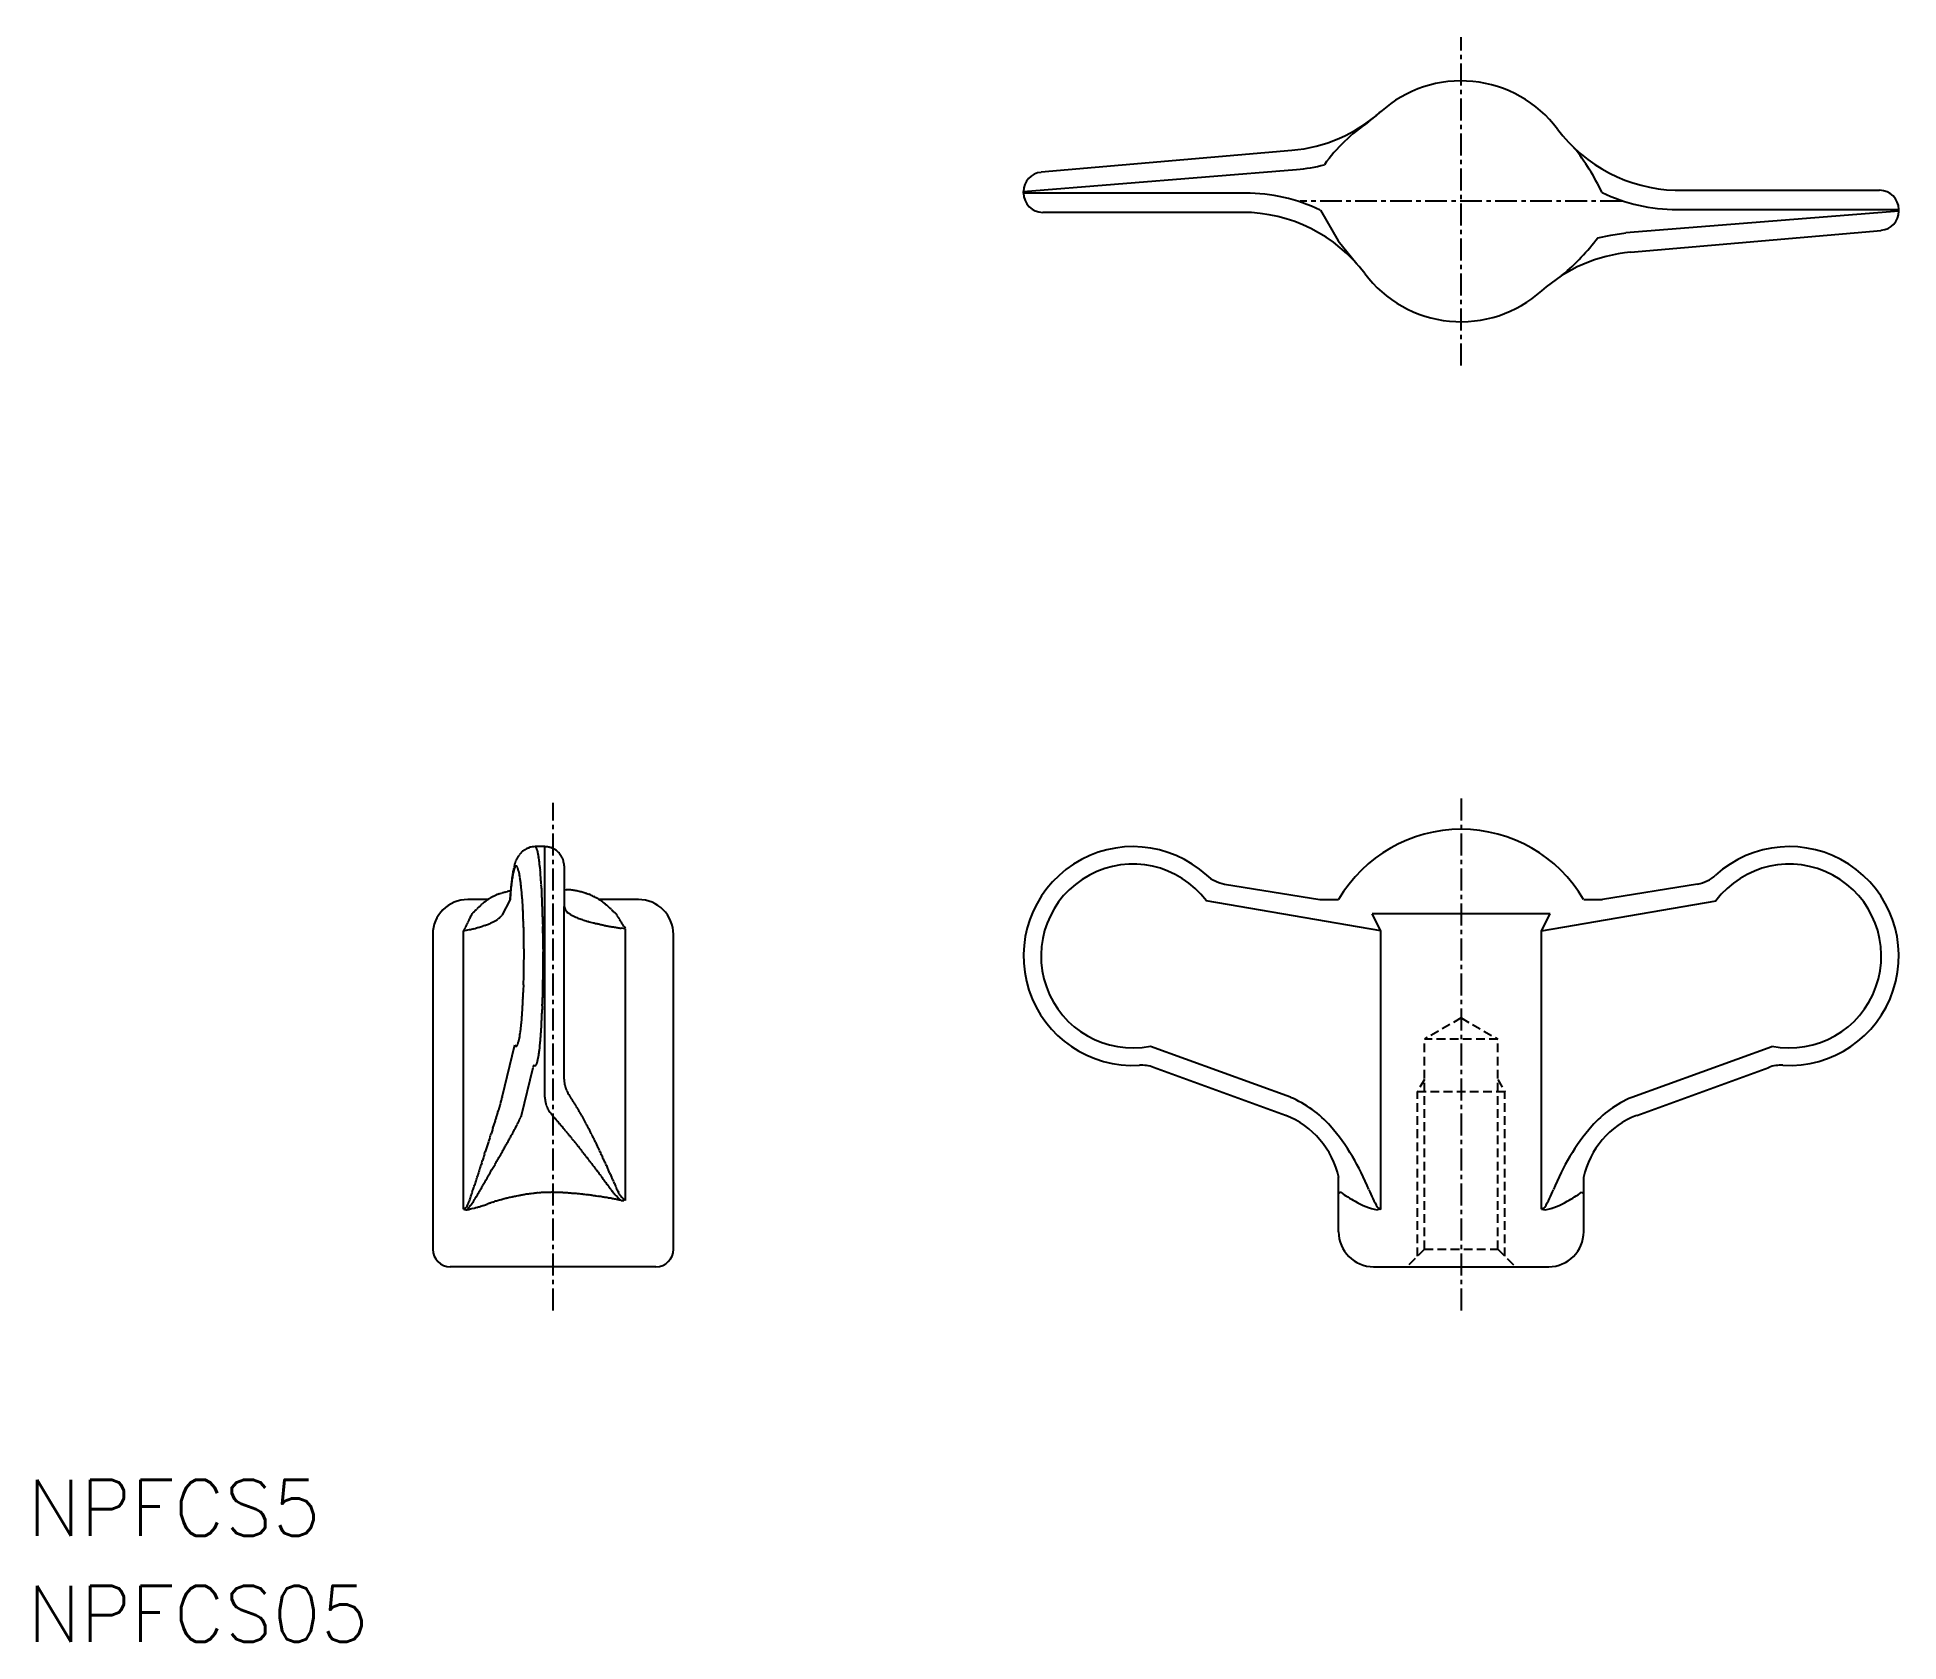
# Model space of a CAD drawing. Extents: x -81 to 25, y -82 to 9.
import ezdxf

# ---------------------------------------------------------------- set-up
doc = ezdxf.new("R2010")
doc.units = 0
doc.linetypes.add('CENTER', pattern=[2, 1.25, -0.25, 0.25, -0.25])
doc.linetypes.add('DASHED', pattern=[0.75, 0.5, -0.25])
doc.layers.get('0').update_dxf_attribs({"linetype": 'CONTINUOUS'})
doc.layers.add('CENTER', color=1, linetype='CENTER')
doc.styles.get("Standard").update_dxf_attribs({"font": 'txt.shx', "bigfont": 'bigfont.shx'})

msp = doc.modelspace()

# ---------------------------------------------------------------- linework, layer by layer
at = {"color": 7, "linetype": 'CONTINUOUS'}
for p, q in [((-9.67, 2.91), (-24, 1.66)), ((-25, 0.56), (-9.4, 1.81)), ((-25, 0.47), (-25, 0.56)), ((-12.32, 0.47), (-25, 0.47)), ((12.23, 0.63), (23.9, 0.63)), ((-12.5, -0.63), (-23.9, -0.63)), ((25, -0.56), (9.4, -1.81)), ((12.32, -0.47), (25, -0.47)), ((25, -0.56), (25, -0.47)), ((9.67, -2.91), (24, -1.66)), ((-52.89, -36.87), (-53, -36.88)), ((-52.34, -36.87), (-52.89, -36.87)), ((-52.34, -51.19), (-52.34, -36.87)), ((-51.24, -37.97), (-51.25, -37.91)), ((-51.24, -37.97), (-51.24, -40.29)), ((-51.24, -39.32), (-51.12, -39.33)), ((-13.51, -39.01), (-8.07, -39.89)), ((13.51, -39.01), (8.07, -39.89)), ((-55.55, -39.89), (-56.75, -39.89)), ((-54.34, -39.93), (-54.79, -40.76)), ((-54.33, -39.75), (-54.33, -39.76)), ((-51.24, -50.16), (-51.24, -40.29)), ((-47, -39.89), (-49.26, -39.89)), ((-4.59, -41.68), (-14.56, -39.97)), ((-8.07, -39.89), (-7, -39.89)), ((4.59, -41.68), (14.56, -39.97)), ((7, -39.89), (8.07, -39.89)), ((-56.5, -40.71), (-56.45, -40.67)), ((-54.79, -40.76), (-54.81, -40.8)), ((-48.27, -40.71), (-48.23, -40.76)), ((5.09, -40.71), (-5.09, -40.71)), ((-4.59, -41.68), (-5.09, -40.71)), ((4.59, -41.68), (5.09, -40.71)), ((-58.75, -41.89), (-58.75, -59.87)), ((-56.99, -41.68), (-56.96, -41.62)), ((-56.99, -57.58), (-56.99, -41.68)), ((-47.75, -41.56), (-47.98, -41.53)), ((-47.75, -41.56), (-47.75, -57.08)), ((-45, -59.87), (-45, -41.89)), ((-4.59, -57.58), (-4.59, -41.68)), ((4.59, -57.58), (4.59, -41.68)), ((-54.78, -51.19), (-54.06, -48.2)), ((-54.06, -48.2), (-54.04, -48.23)), ((-9.75, -51.19), (-17.75, -48.28)), ((9.75, -51.19), (17.75, -48.28)), ((-53.68, -52.23), (-53.02, -49.48)), ((-52.98, -49.37), (-52.88, -49.37)), ((-52.98, -49.37), (-52.98, -49.38)), ((-52.89, -49.37), (-52.87, -49.37)), ((-10.03, -52.23), (-17.57, -49.48)), ((10.03, -52.23), (17.57, -49.48)), ((-51.24, -50.16), (-51.24, -50.22)), ((-54.79, -51.22), (-54.79, -51.22)), ((-52.34, -51.19), (-52.34, -51.25)), ((-50.91, -51.14), (-50.88, -51.19)), ((-53.69, -52.25), (-53.71, -52.3)), ((-53.68, -52.23), (-53.68, -52.23)), ((-7, -58.87), (-7, -55.76)), ((7, -58.87), (7, -55.76)), ((-47.99, -57.09), (-48.1, -57.06)), ((-47.99, -57.09), (-48.09, -57)), ((-47.75, -57.08), (-47.76, -57.08)), ((-6.88, -56.62), (-7, -56.68)), ((-7, -58.87), (-7, -56.63)), ((6.88, -56.62), (7, -56.68)), ((7, -58.87), (7, -56.63)), ((-56.99, -57.58), (-56.9, -57.53)), ((-56.8, -57.62), (-56.81, -57.61)), ((-4.59, -57.58), (-4.8, -57.62)), ((4.59, -57.58), (4.8, -57.62)), ((-46, -60.87), (-57.75, -60.87)), ((-5, -60.87), (5, -60.87))]:
    msp.add_line(p, q, dxfattribs=at)
at = {"color": 3, "linetype": 'DASHED'}
for p, q in [((0, -46.66), (-2.1, -47.87)), ((0, -46.66), (2.1, -47.87)), ((2.1, -47.87), (-2.1, -47.87)), ((-2.1, -59.87), (-2.1, -47.87)), ((2.1, -59.87), (2.1, -47.87)), ((-2.1, -50.18), (-2.5, -50.87)), ((2.5, -50.87), (-2.5, -50.87)), ((-2.5, -60.27), (-2.5, -50.87)), ((2.1, -50.18), (2.5, -50.87)), ((2.5, -60.27), (2.5, -50.87)), ((-2.1, -59.87), (-3.1, -60.87)), ((-2.1, -59.87), (2.1, -59.87)), ((2.1, -59.87), (3.1, -60.87)), ((0, -60.87), (0, -60.87)), ((0, -60.87), (0, -60.88))]:
    msp.add_line(p, q, dxfattribs=at)
at = {"color": 7, "linetype": 'CONTINUOUS'}
for points in [[(-8.04, -0.5), (-7.02, -2.26), (-5.95, -3.57)], [(7.81, -2.09), (8.55, -1.93), (9.4, -1.81)]]:
    msp.add_lwpolyline(points, dxfattribs=at)
for centre, radius, start, end in [((0, 0), 6.88, 36.8468, 131.9669), ((-10.44, 11.63), 8.75, 275, 311.9554), ((0.4, -3.87), 10.15, 124.0578, 144.0324), ((-14.26, 15.88), 14.46, 308.3664, 311.9701), ((12.5, 9.38), 8.75, 216.8567, 268.2696), ((-4.08, -5.31), 13.45, 25.6117, 38.4957), ((-23.9, 0.56), 1.1, 95, 180), ((-10.27, 11.66), 9.88, 275.0246, 284.3946), ((-23.9, 0.47), 1.1, 180, 270), ((-12.33, -9.43), 9.9, 64.373, 89.9654), ((12.33, 9.43), 9.9, 244.3673, 269.9712), ((23.9, -0.47), 1.1, 0, 90), ((-12.5, -9.38), 8.75, 36.8567, 90), ((23.9, -0.56), 1.1, 275, 0), ((-2.36, 5.56), 12.72, 309.8823, 323.0865), ((10.44, -11.63), 8.75, 95, 131.9554), ((0, 0), 6.88, 216.8468, 311.9669), ((0, -43.99), 8.11, 30.3471, 149.6529), ((-52.94, -37.95), 1.06, 134.9666, 140.2924), ((-53.01, -37.87), 0.949, 129.4671, 135.6696), ((-52.96, -37.92), 1.02, 123.9207, 129.8708), ((-52.84, -38.14), 1.27, 118.0169, 122.9759), ((-52.83, -38.16), 1.3, 112.6622, 117.6415), ((-52.9, -37.99), 1.11, 107.2675, 113.1069), ((-52.9, -37.95), 1.08, 101.8374, 107.8918), ((-52.88, -38.05), 1.18, 95.8816, 101.4386), ((-53.04, -37.08), 0.255, 41.3425, 53.5247), ((-53.04, -37.08), 0.255, 31.0106, 42.4356), ((-53.56, -37.31), 0.822, 22.0846, 25.4689), ((-56.87, -38.22), 4.25, 16.0445, 16.7637), ((-54.77, -37.62), 2.07, 14.1745, 15.9398), ((-55.05, -37.71), 2.37, 12.9122, 14.686), ((-56.58, -38.03), 3.92, 11.2589, 12.4557), ((-52.49, -39.04), 2.17, 82.1852, 86.221), ((-52.27, -37.75), 0.867, 77.3994, 85.197), ((-52.28, -37.86), 0.97, 72.9212, 77.6028), ((-52.8, -39.03), 2.25, 67.478, 69.1174), ((-52.37, -38), 1.13, 64.0728, 67.6907), ((-52.27, -37.85), 0.955, 61.0434, 65.604), ((-52.33, -37.96), 1.09, 56.9265, 60.9033), ((-52.38, -38.02), 1.16, 52.847, 56.5472), ((-52.35, -37.98), 1.11, 48.8676, 52.7807), ((-52.34, -37.97), 1.09, 45.0803, 49.079), ((-52.35, -37.98), 1.11, 41.0353, 44.9611), ((-18.75, -43.12), 6.25, 47.5888, 273.4201), ((18.75, -43.12), 6.25, 266.5799, 132.4112), ((-48.17, -39.41), 6.1, 169.0341, 169.6287), ((-48.49, -39.34), 5.77, 168.4562, 169.0724), ((-48.82, -39.28), 5.44, 167.8106, 168.4536), ((-52.04, -38.79), 2.15, 165.6585, 167.6282), ((-48.81, -39.28), 5.44, 167.2002, 167.8331), ((-52.66, -38.62), 1.51, 163.5754, 166.0842), ((-48.37, -39.38), 5.89, 166.5671, 167.1442), ((-49.87, -39.02), 4.35, 165.8683, 166.6415), ((-53.14, -38.47), 1.01, 160.9871, 164.3222), ((-53.48, -38.34), 0.644, 157.3966, 161.9454), ((-51.51, -38.59), 2.65, 164.9822, 166.2384), ((-52.21, -38.38), 1.93, 163.7508, 165.4763), ((-53.72, -38.23), 0.379, 152.5405, 159.1594), ((-52.63, -38.25), 1.49, 161.952, 164.2141), ((-53.87, -38.14), 0.208, 145.2141, 155.2413), ((-52.78, -38.19), 1.33, 159.8302, 162.4185), ((-53.95, -38.07), 0.106, 134.1756, 150.2071), ((-52.85, -38.16), 1.26, 157.1888, 160.029), ((-53.98, -38.03), 0.0571, 117.2693, 140.9445), ((-53.98, -38.02), 0.0426, 96.4492, 122.671), ((-52.8, -38.17), 1.3, 154.5088, 157.3716), ((-53.99, -38.03), 0.0531, 72.9794, 92.8713), ((-52.69, -38.23), 1.42, 151.5984, 154.3821), ((-54.01, -38.07), 0.096, 53.4996, 66.0855), ((-52.58, -38.29), 1.55, 148.8292, 151.5659), ((-54.08, -38.13), 0.187, 39.2903, 47.398), ((-54.21, -38.21), 0.348, 30.6889, 36.1007), ((-54.44, -38.32), 0.594, 24.6492, 28.5192), ((-52.55, -38.31), 1.59, 145.9574, 148.8426), ((-54.77, -38.45), 0.949, 20.6583, 23.5193), ((-55.22, -38.6), 1.42, 17.5705, 19.7926), ((-52.64, -38.24), 1.47, 142.944, 146.3133), ((-55.81, -38.76), 2.03, 15.3143, 17.0771), ((-56.53, -38.94), 2.78, 13.45, 14.8989), ((-52.86, -38.05), 1.19, 139.2506, 143.7468), ((-58.28, -38.33), 5.65, 9.9599, 10.8757), ((-59.37, -38.5), 6.76, 8.9389, 9.7809), ((-60.97, -38.74), 8.37, 8.1366, 8.875), ((-63.24, -39.04), 10.66, 7.3727, 7.9991), ((-65.71, -39.34), 13.15, 6.7444, 7.288), ((-68.23, -39.61), 15.68, 6.1759, 6.6623), ((-71.02, -39.9), 18.49, 5.6948, 6.1312), ((-74.06, -40.18), 21.55, 5.2433, 5.6388), ((-77.29, -40.47), 24.79, 4.8505, 5.2111), ((-52.36, -37.99), 1.12, 37.1579, 41.0459), ((-52.36, -37.98), 1.11, 33.1521, 37.025), ((-52.36, -37.98), 1.11, 29.3495, 33.2004), ((-52.37, -37.98), 1.12, 25.4131, 29.1967), ((-52.36, -37.98), 1.12, 21.6735, 25.4259), ((-52.36, -37.98), 1.12, 17.831, 21.5363), ((-52.37, -37.98), 1.13, 14.2064, 17.8303), ((-52.41, -37.99), 1.16, 10.5143, 13.9602), ((-52.36, -37.98), 1.12, 7.0061, 10.5193), ((-52.27, -37.97), 1.03, 3.3612, 7.0927), ((-18.75, -43.12), 5.25, 36.9725, 280.9356), ((18.75, -43.12), 5.25, 259.0644, 143.0275), ((-39.6, -40.69), 14.75, 174.6547, 175.6655), ((-35.21, -41), 19.16, 174.8227, 175.1241), ((-41.45, -40.48), 12.89, 174.1014, 174.8022), ((-13.9, -43.09), 40.57, 174.4988, 174.6054), ((-40.44, -40.47), 13.9, 174.0465, 174.4033), ((-35.9, -40.96), 18.47, 174.2749, 174.5307), ((-40.55, -40.46), 13.79, 173.7279, 174.0698), ((-19.31, -43.11), 35.18, 173.372, 173.5544), ((-41.25, -40.38), 13.08, 173.3813, 173.7264), ((-42.19, -40.44), 12.15, 172.8732, 173.4393), ((-43.2, -40.15), 11.12, 173.0063, 173.4042), ((-44.47, -39.98), 9.84, 172.6175, 173.0572), ((-46.06, -39.9), 8.24, 172.3663, 173.2235), ((-45.16, -39.89), 9.15, 172.1827, 172.6415), ((-46.62, -39.82), 7.68, 171.6143, 172.454), ((-45.83, -39.8), 8.47, 171.7235, 172.2052), ((-46.5, -39.7), 7.79, 171.2246, 171.7343), ((-47.61, -39.67), 6.67, 170.7445, 171.6286), ((-47.06, -39.6), 7.22, 170.7273, 171.2641), ((-49.24, -39.39), 5.02, 169.7745, 170.8746), ((-47.52, -39.53), 6.76, 170.1837, 170.7433), ((-47.89, -39.46), 6.38, 169.6265, 170.2064), ((-50.45, -39.16), 3.79, 168.6751, 170.0291), ((-51.29, -38.97), 2.92, 167.2971, 168.8966), ((-57.43, -39.14), 3.7, 11.994, 13.1994), ((-58.48, -39.34), 4.77, 10.7273, 11.756), ((-59.75, -39.57), 6.06, 9.7112, 10.5897), ((-61.25, -39.8), 7.58, 8.7939, 9.5537), ((-62.95, -40.05), 9.29, 8.0368, 8.7006), ((-64.79, -40.29), 11.15, 7.3427, 7.9329), ((-66.81, -40.54), 13.19, 6.7638, 7.2922), ((-68.95, -40.77), 15.34, 6.2116, 6.6914), ((-71.23, -41.01), 17.63, 5.7366, 6.1745), ((-73.58, -41.23), 19.99, 5.2837, 5.6882), ((-80.6, -40.73), 28.1, 4.4818, 4.8149), ((-84.06, -40.99), 31.57, 4.1482, 4.4571), ((-87.52, -41.22), 35.04, 3.8314, 4.1209), ((-91.14, -41.45), 38.67, 3.545, 3.8169), ((-94.72, -41.66), 42.25, 3.2648, 3.5223), ((-98.71, -41.87), 46.26, 3.0086, 3.2511), ((-51.49, -44.73), 5.41, 84.7831, 86.1141), ((-51.48, -44.64), 5.33, 83.3866, 84.7307), ((-13.19, -37.03), 2, 227.6179, 260.8), ((13.19, -37.03), 2, 279.2, 312.3821), ((-56.75, -41.89), 2, 90, 180), ((-44.45, -52.06), 16.54, 135.1772, 135.4006), ((-49.67, -46.91), 9.22, 134.6048, 135.0084), ((-51.46, -45.11), 6.68, 133.8956, 134.457), ((-52.27, -44.29), 5.52, 133.0904, 133.7741), ((-52.82, -43.72), 4.73, 132.1584, 132.9632), ((-53.13, -43.39), 4.28, 131.1804, 132.0781), ((-53.38, -43.11), 3.91, 130.0817, 131.073), ((-53.51, -42.97), 3.71, 128.9913, 130.0429), ((-53.6, -42.87), 3.58, 127.819, 128.9204), ((-53.66, -42.78), 3.47, 126.6428, 127.7875), ((-53.74, -42.69), 3.35, 125.3624, 126.5612), ((-53.79, -42.61), 3.26, 124.0891, 125.332), ((-53.85, -42.53), 3.16, 122.7153, 124.0109), ((-53.89, -42.48), 3.09, 121.3481, 122.6862), ((-53.93, -42.41), 3.01, 119.8748, 121.2646), ((-53.95, -42.39), 2.99, 118.4567, 119.8753), ((-53.96, -42.37), 2.97, 116.9553, 118.4006), ((-53.95, -42.4), 2.99, 115.5211, 116.9738), ((-53.93, -42.44), 3.04, 114.0608, 115.5114), ((-53.85, -42.6), 3.22, 112.7996, 114.1781), ((-53.73, -42.89), 3.54, 111.5371, 112.8001), ((-53.8, -42.72), 3.35, 110.0015, 111.3749), ((-53.94, -42.35), 2.95, 108.347, 109.9612), ((-53.64, -43.12), 3.77, 107.8009, 108.9953), ((-51.54, -49.6), 10.59, 107.4921, 107.8796), ((-53.84, -42.59), 3.21, 104.2901, 105.963), ((-53.89, -42.38), 2.99, 101.6368, 104.4505), ((-52.65, -47.59), 8.36, 101.4454, 102.7767), ((-7.61, -43.47), 46.86, 175.2382, 175.6676), ((-52.09, -39.91), 2.24, 177.8854, 178.1752), ((-52.39, -39.9), 1.94, 178.1567, 178.5), ((-51.91, -39.91), 2.42, 178.4057, 178.6648), ((-47.94, -40.02), 6.4, 178.5683, 178.6571), ((-52.32, -39.9), 2.02, 179.0575, 179.4207), ((-52.5, -39.9), 1.83, 179.3724, 179.991), ((-49.37, -39.92), 4.97, 179.7619, 180.0618), ((7.82, -44.62), 62.34, 175.3212, 175.5163), ((-52.16, -39.9), 2.17, 176.1325, 176.4249), ((-52.13, -39.91), 2.21, 176.3983, 176.687), ((-52.13, -39.91), 2.21, 176.7182, 177.0077), ((-52.15, -39.91), 2.18, 176.9855, 177.2794), ((-52.08, -39.91), 2.26, 177.295, 177.579), ((-51.92, -39.92), 2.42, 177.5528, 177.8167), ((-33.11, -41.2), 21.27, 175.0691, 175.5), ((-76.01, -41.45), 22.43, 4.8853, 5.2608), ((-78.41, -41.64), 24.84, 4.4964, 4.8492), ((-80.99, -41.83), 27.42, 4.1525, 4.4835), ((-83.62, -42.01), 30.07, 3.8064, 4.1188), ((-86.49, -42.19), 32.94, 3.4998, 3.7938), ((-89.54, -42.36), 36, 3.199, 3.4759), ((-92.48, -42.52), 38.94, 2.9262, 3.1888), ((-103.07, -42.09), 50.62, 2.7622, 2.9905), ((-107.33, -42.28), 54.88, 2.5365, 2.7526), ((-111.4, -42.45), 58.96, 2.3147, 2.5209), ((-115.32, -42.6), 62.87, 2.1114, 2.309), ((-118.97, -42.72), 66.53, 1.9071, 2.0976), ((-50.51, -40.13), 0.752, 192.084, 201.5816), ((-50.84, -40.3), 0.382, 196.4033, 211.3353), ((-51.47, -44.51), 5.2, 82.0082, 83.3751), ((-51.45, -44.29), 4.98, 80.5062, 81.9185), ((-51.41, -44.05), 4.74, 79.0066, 80.4733), ((-51.37, -43.79), 4.47, 77.3742, 78.9063), ((-51.32, -43.58), 4.25, 75.7597, 77.3472), ((-51.28, -43.41), 4.08, 74.046, 75.6743), ((-51.24, -43.27), 3.93, 72.383, 74.0474), ((-51.21, -43.16), 3.82, 70.6328, 72.3167), ((-51.17, -43.05), 3.7, 68.9151, 70.6285), ((-51.13, -42.93), 3.58, 67.0945, 68.8375), ((-51.08, -42.81), 3.45, 65.2974, 67.0795), ((-51.03, -42.69), 3.31, 63.3948, 65.2165), ((-50.98, -42.58), 3.2, 61.5302, 63.3876), ((-50.95, -42.51), 3.12, 59.609, 61.4834), ((-50.94, -42.51), 3.12, 57.8535, 59.7031), ((-51.01, -42.63), 3.25, 56.1414, 57.8912), ((-51.06, -42.72), 3.36, 54.5794, 56.2526), ((-51.16, -42.86), 3.53, 53.0551, 54.6344), ((-51.27, -43.03), 3.73, 51.7253, 53.198), ((-51.45, -43.27), 4.03, 50.4587, 51.8007), ((-51.63, -43.49), 4.31, 49.3224, 50.5846), ((-52.04, -43.99), 4.97, 48.3545, 49.4661), ((-52.4, -44.41), 5.52, 47.5348, 48.469), ((-51.9, -43.87), 4.78, 46.6436, 47.6141), ((-59.46, -52.35), 16.14, 47.4203, 47.7862), ((-47, -41.89), 2, 0, 90), ((-32.66, -53.23), 26.93, 154.0282, 154.1731), ((-34.59, -52.3), 24.78, 153.8548, 154.0127), ((-34.8, -52.19), 24.55, 153.7053, 153.8643), ((-33.87, -52.66), 25.6, 153.5405, 153.6923), ((-36.72, -51.26), 22.42, 153.3283, 153.5045), ((-40.57, -49.33), 18.12, 153.0911, 153.3144), ((-36.72, -51.24), 22.41, 153.0141, 153.1838), ((8.25, -74.14), 72.88, 152.9716, 153.0188), ((-41.54, -48.82), 17.02, 152.4549, 152.7148), ((-43.9, -47.59), 14.36, 151.9826, 152.4573), ((-22.74, -58.7), 38.25, 151.9371, 152.1705), ((-60.03, -36.95), 5.15, 313.925, 314.6176), ((-59.58, -37.42), 4.5, 314.6719, 315.4702), ((-60.17, -36.8), 5.36, 315.214, 315.8893), ((-64.9, -32.12), 12.01, 315.5551, 315.8586), ((-150.91, 52.19), 132.45, 315.5998, 315.6275), ((-58.32, -33.89), 7.9, 286.0535, 286.9575), ((-57.62, -36.02), 5.66, 286.4307, 287.7416), ((-57.62, -35.98), 5.69, 287.6655, 288.8801), ((-57.52, -36.3), 5.36, 288.9277, 290.1367), ((-57.17, -37.22), 4.38, 290.0371, 291.4599), ((-56.9, -37.87), 3.67, 291.2227, 292.8498), ((-56.71, -38.3), 3.2, 292.7244, 294.4904), ((-56.51, -38.72), 2.73, 294.2998, 296.2566), ((-56.31, -39.11), 2.29, 296.0814, 298.2861), ((-56.11, -39.45), 1.91, 297.9721, 300.4765), ((-55.94, -39.73), 1.58, 300.2231, 303.0572), ((-55.78, -39.96), 1.29, 302.6365, 305.8833), ((-55.63, -40.15), 1.05, 305.5094, 309.2309), ((-55.5, -40.3), 0.852, 308.6407, 312.9445), ((-55.38, -40.42), 0.689, 312.4261, 317.3834), ((-55.28, -40.5), 0.557, 316.5975, 322.3118), ((-55.2, -40.56), 0.459, 321.6905, 328.1531), ((-95.25, -42.64), 41.71, 2.652, 2.9032), ((-97.88, -42.76), 44.34, 2.406, 2.6472), ((-100.3, -42.85), 46.76, 2.1591, 2.3923), ((-102.53, -42.93), 48.99, 1.9258, 2.1523), ((-104.47, -42.99), 50.93, 1.6957, 1.917), ((-122.38, -42.83), 69.94, 1.7172, 1.9017), ((-125.4, -42.91), 72.96, 1.5298, 1.7095), ((-128.09, -42.97), 75.65, 1.351, 1.5269), ((-130.26, -43.02), 77.83, 1.1707, 1.3438), ((-132.17, -43.06), 79.73, 1.0016, 1.1724), ((-50.6, -40.12), 0.68, 213.8023, 219.9813), ((-49.24, -38.5), 2.79, 227.6007, 228.9994), ((-50.26, -39.66), 1.25, 229.064, 232.6892), ((-50.21, -39.64), 1.29, 231.4041, 235.3434), ((-49.86, -39.08), 1.95, 236.1215, 238.9157), ((-49.52, -38.46), 2.66, 239.7191, 241.9185), ((-49.35, -38.09), 3.06, 242.2793, 244.3394), ((-49.1, -37.56), 3.65, 244.4713, 246.3232), ((-48.79, -36.79), 4.48, 246.6118, 248.2234), ((-48.48, -35.96), 5.37, 248.4061, 249.8319), ((-48.19, -35.11), 6.26, 250.0198, 251.3149), ((-47.88, -34.16), 7.27, 251.4196, 252.5953), ((-47.57, -33.11), 8.36, 252.7352, 253.811), ((-47.24, -31.93), 9.58, 253.8902, 254.8732), ((-46.92, -30.65), 10.9, 254.9827, 255.8868), ((-46.58, -29.25), 12.34, 255.9465, 256.7792), ((-46.26, -27.78), 13.84, 256.8664, 257.6393), ((-45.93, -26.24), 15.42, 257.6832, 258.4029), ((-45.63, -24.67), 17.02, 258.4698, 259.1455), ((-45.33, -23.05), 18.67, 259.1746, 259.8106), ((-45.06, -21.45), 20.29, 259.8635, 260.4675), ((-42.81, -34.1), 8.57, 227.9986, 229.0549), ((-35.96, -26.43), 18.85, 228.6087, 229.2357), ((-44.78, -19.75), 22.01, 260.4903, 261.0629), ((-68.6, -53.61), 24.08, 32.1019, 32.2513), ((-68.35, -53.45), 23.78, 31.9453, 32.0965), ((-68.53, -53.57), 24, 31.8095, 31.9593), ((-69.35, -54.07), 24.96, 31.6519, 31.7961), ((-70.64, -54.88), 26.49, 31.5453, 31.6805), ((-72.66, -56.12), 28.85, 31.4195, 31.5428), ((-72.02, -55.72), 28.1, 31.2783, 31.4068), ((-70.27, -54.66), 26.05, 31.1353, 31.2771), ((-75.55, -57.89), 32.24, 31.0839, 31.1914), ((-105.87, -76.18), 67.65, 31.0431, 31.0894), ((-73.59, -56.69), 29.94, 30.8126, 30.9466), ((-73.43, -56.59), 29.75, 30.6145, 30.8218), ((-117.02, -82.53), 80.49, 30.6011, 30.7013), ((-62.46, -16.31), 25.95, 282.1643, 282.9299), ((-32.88, -53.13), 26.69, 154.3168, 154.4626), ((-32.04, -53.54), 27.62, 154.1712, 154.3122), ((-58.44, -33.35), 8.45, 282.1967, 283.9484), ((-58.26, -33.96), 7.82, 283.7361, 284.9), ((-62.36, -19.97), 22.39, 285.8485, 286.1434), ((-106.1, -43.03), 52.57, 1.4756, 1.6928), ((-107.3, -43.06), 53.77, 1.2532, 1.4682), ((-108.56, -43.08), 55.03, 1.0416, 1.2537), ((-109.81, -43.1), 56.27, 0.8239, 1.0332), ((-111.01, -43.12), 57.47, 0.6171, 0.8233), ((-112.2, -43.12), 58.66, 0.4055, 0.6085), ((-133.62, -43.07), 81.18, 0.8247, 0.9941), ((-135.38, -43.1), 82.94, 0.6578, 0.8249), ((-137.46, -43.11), 85.02, 0.4874, 0.6515), ((-138.93, -43.12), 86.5, 0.3241, 0.4862), ((-44.51, -17.88), 23.9, 261.108, 261.6501), ((-111.67, -43.13), 58.13, 359.3935, 359.5985), ((-112.9, -43.13), 59.37, 0.2069, 0.4082), ((-113.18, -43.12), 59.65, 359.9983, 0.1991), ((-113.05, -43.12), 59.52, 359.8007, 0.0019), ((-112.56, -43.12), 59.02, 359.594, 359.7966), ((-139.88, -43.12), 87.45, 0.16, 0.3208), ((-140.27, -43.12), 87.83, 359.999, 0.1594), ((-140.13, -43.12), 87.69, 359.8358, 359.9964), ((-139.43, -43.12), 86.99, 359.6764, 359.8381), ((-103.13, -43.3), 49.59, 358.3127, 358.543), ((-106.72, -43.21), 53.19, 358.7576, 358.9772), ((-104.83, -43.26), 51.29, 358.5417, 358.7672), ((-110.42, -43.14), 56.88, 359.1816, 359.3901), ((-108.77, -43.17), 55.24, 358.9767, 359.19), ((-134.1, -43.17), 81.66, 359.1766, 359.3464), ((-131.47, -43.22), 79.03, 359.0112, 359.1853), ((-128.53, -43.27), 76.09, 358.8311, 359.0102), ((-138.2, -43.13), 85.76, 359.5086, 359.6721), ((-136.42, -43.15), 83.99, 359.3501, 359.5163), ((-89.05, -43.91), 35.5, 356.8003, 357.0885), ((-94.46, -43.63), 40.91, 357.3399, 357.6013), ((-91.79, -43.77), 38.24, 357.086, 357.36), ((-96.92, -43.53), 43.38, 357.6016, 357.853), ((-99.23, -43.44), 45.69, 357.8424, 358.0852), ((-101.21, -43.37), 47.68, 358.0815, 358.3179), ((-117.46, -43.57), 65.02, 358.0853, 358.2836), ((-120.61, -43.48), 68.17, 358.2835, 358.4758), ((-125.84, -43.34), 73.4, 358.656, 358.8396), ((-123.49, -43.39), 71.05, 358.4672, 358.6543), ((-72.66, -45.1), 19.07, 354.7205, 355.1627), ((-74.97, -44.9), 21.38, 355.1428, 355.5535), ((-77.56, -44.68), 23.99, 355.5168, 355.8961), ((-80.38, -44.47), 26.81, 355.881, 356.232), ((-83.28, -44.27), 29.72, 356.2031, 356.5294), ((-86.18, -44.08), 32.62, 356.5163, 356.8222), ((-98.22, -44.41), 45.76, 356.9961, 357.2488), ((-102.38, -44.19), 49.92, 357.2342, 357.4717), ((-106.37, -44.01), 53.92, 357.4662, 357.6915), ((-113.95, -43.7), 61.5, 357.8884, 358.0944), ((-110.28, -43.84), 57.84, 357.6763, 357.8909), ((-57.14, -47.17), 3.41, 348.0991, 349.5451), ((-58.18, -46.96), 4.47, 349.2974, 350.4939), ((-59.42, -46.74), 5.72, 350.3515, 351.3611), ((-60.85, -46.51), 7.17, 351.2153, 352.0767), ((-62.44, -46.27), 8.78, 351.995, 352.7452), ((-64.22, -46.03), 10.58, 352.6471, 353.3061), ((-66.13, -45.79), 12.5, 353.2575, 353.8464), ((-68.21, -45.55), 14.59, 353.7875, 354.3169), ((-70.37, -45.33), 16.77, 354.2818, 354.7644), ((-76, -45.9), 23.49, 355.1535, 355.5518), ((-79.23, -45.63), 26.73, 355.5149, 355.8798), ((-82.47, -45.38), 29.98, 355.8607, 356.1994), ((-86.08, -45.13), 33.6, 356.1727, 356.4859), ((-89.94, -44.88), 37.47, 356.4717, 356.7625), ((-94.03, -44.63), 41.56, 356.7386, 357.0088), ((-53.84, -48.09), 0.247, 214.9346, 221.7041), ((-53.94, -48.16), 0.129, 226.571, 236.867), ((-53.98, -48.21), 0.0677, 243.2706, 259.5955), ((-53.98, -48.23), 0.045, 265.8717, 289.4453), ((-53.98, -48.23), 0.0474, 287.6142, 313.3637), ((-54, -48.2), 0.0775, 306.9354, 326.6138), ((-54.05, -48.15), 0.151, 320.4585, 332.9917), ((-54.16, -48.07), 0.285, 329.4742, 337.574), ((-54.36, -47.97), 0.504, 335.3103, 340.7156), ((-54.65, -47.85), 0.821, 339.4749, 343.3342), ((-55.07, -47.7), 1.26, 342.4499, 345.3011), ((-55.61, -47.54), 1.83, 344.7918, 347.0059), ((-56.31, -47.36), 2.55, 346.5877, 348.3452), ((-56.25, -48.29), 3.59, 348.8037, 350.2493), ((-57.43, -48.07), 4.79, 350.0477, 351.2378), ((-58.9, -47.82), 6.28, 351.0355, 352.0215), ((-60.62, -47.57), 8.02, 351.9076, 352.7408), ((-62.63, -47.29), 10.05, 352.6183, 353.3299), ((-64.86, -47.01), 12.3, 353.2624, 353.8821), ((-67.36, -46.73), 14.81, 353.8012, 354.3457), ((-70.03, -46.45), 17.49, 354.3067, 354.7933), ((-72.95, -46.16), 20.43, 354.7427, 355.1799), ((-52.59, -49.57), 0.44, 162.0246, 164.7697), ((-51.56, -49.88), 1.52, 163.5928, 164.6802), ((-52.22, -49.72), 0.836, 158.4053, 158.9806), ((-52.69, -49.53), 0.338, 160.5021, 162.5987), ((-52.85, -49.46), 0.155, 152.6956, 155.6499), ((-52.83, -49.47), 0.179, 155.2127, 158.0894), ((-52.74, -49.51), 0.283, 156.8918, 158.6915), ((-52.91, -49.42), 0.0851, 145.9116, 150.2835), ((-52.88, -49.44), 0.124, 149.6306, 152.9035), ((-52.89, -49.33), 0.0456, 294.7622, 323.514), ((-52.92, -49.29), 0.0913, 314.533, 333.319), ((-53, -49.22), 0.199, 326.9383, 337.8005), ((-53.17, -49.13), 0.392, 334.6379, 341.4435), ((-53.46, -49.01), 0.704, 339.5155, 344.0026), ((-53.89, -48.86), 1.16, 342.9605, 346.1375), ((-54.49, -48.69), 1.78, 345.4079, 347.7481), ((-55.27, -48.5), 2.58, 347.3304, 349.1495), ((-18.26, -51.36), 2, 70, 93.4157), ((18.26, -51.36), 2, 86.5843, 110), ((-49.77, -50.16), 1.48, 182.4097, 184.8323), ((-49.75, -50.16), 1.49, 184.876, 187.2744), ((-49.74, -50.16), 1.5, 187.2629, 189.6644), ((-49.75, -50.16), 1.5, 189.6978, 192.1245), ((-49.68, -50.15), 1.56, 191.952, 194.2803), ((-49.55, -50.11), 1.7, 194.2771, 196.4208), ((-49.64, -50.13), 1.61, 196.6957, 199.023), ((-49.81, -50.19), 1.43, 199.0551, 201.7724), ((-49.42, -50.07), 1.83, 200.7217, 202.732), ((-46.53, -48.87), 4.96, 202.579, 203.2547), ((-49.65, -50.14), 1.6, 205.6991, 208.4604), ((-49.69, -50.17), 1.55, 208.1356, 212.6559), ((-47.2, -48.74), 4.42, 210.8062, 212.9049), ((-94.33, -39.63), 41.23, 342.2862, 342.4157), ((-85.26, -42.52), 31.7, 342.4502, 342.6141), ((-80.97, -43.87), 27.21, 342.6332, 342.8182), ((-78.62, -44.61), 24.75, 342.8453, 343.0416), ((-72.31, -46.57), 18.14, 343.1373, 343.3994), ((-66.48, -48.32), 12.06, 343.4667, 343.8535), ((-67.71, -47.93), 13.34, 343.692, 344.0132), ((-105.93, -36.98), 53.1, 344.0141, 344.0856), ((-62.29, -49.52), 7.69, 344.8207, 345.3992), ((-59.44, -50.28), 4.74, 345.5475, 346.8736), ((-64.66, -48.97), 10.12, 346.3902, 347.1711), ((-51.57, -51.96), 3.3, 167.0915, 167.121), ((-48.31, -52.75), 6.65, 166.4998, 166.5323), ((-51.48, -51.98), 3.39, 166.8064, 166.8339), ((-46.3, -53.22), 8.72, 166.6207, 166.6304), ((-52.06, -51.86), 2.8, 166.4614, 166.4998), ((-52.35, -51.78), 2.5, 166.5561, 166.6222), ((-51.61, -51.95), 3.26, 167.0159, 167.0456), ((-51.66, -51.95), 3.21, 166.6863, 166.7166), ((-51.57, -51.97), 3.3, 166.6867, 166.7162), ((-51.39, -52), 3.49, 166.8633, 166.8908), ((-51.66, -51.95), 3.21, 166.6863, 166.7166), ((-52.09, -51.84), 2.76, 166.6659, 166.7019), ((-51.56, -51.97), 3.31, 166.764, 166.7935), ((-51.03, -51.19), 1.31, 182.7157, 185.4424), ((-51.01, -51.19), 1.33, 185.4896, 188.1865), ((-51, -51.19), 1.34, 188.1595, 190.8547), ((-51, -51.19), 1.34, 190.8869, 193.6029), ((-50.93, -51.18), 1.41, 193.3959, 195.9919), ((-50.8, -51.14), 1.55, 195.98, 198.3604), ((-50.87, -51.15), 1.48, 198.6471, 201.2187), ((-51.02, -51.21), 1.32, 201.2506, 204.2345), ((-50.65, -51.08), 1.71, 203.058, 205.2496), ((-47.98, -49.84), 4.66, 205.0898, 205.8236), ((-50.83, -51.14), 1.52, 208.4251, 211.4125), ((-50.85, -51.16), 1.5, 211.0274, 215.8511), ((-48.45, -49.62), 4.34, 213.8658, 216.0774), ((-56.65, -55.15), 7, 34.0717, 34.5061), ((-57.45, -55.69), 7.97, 33.6865, 34.0843), ((-58.25, -56.23), 8.93, 33.3509, 33.7193), ((-58.95, -56.69), 9.77, 33.011, 33.3603), ((-59.7, -57.19), 10.67, 32.7088, 33.0391), ((-60.47, -57.68), 11.58, 32.3928, 32.7072), ((-61.26, -58.19), 12.52, 32.12, 32.4196), ((-61.99, -58.65), 13.39, 31.8333, 32.1216), ((-62.75, -59.13), 14.29, 31.5708, 31.8482), ((-63.46, -59.56), 15.12, 31.2943, 31.5633), ((-64.19, -60.01), 15.97, 31.0537, 31.3145), ((-64.84, -60.4), 16.73, 30.7941, 31.0489), ((-65.51, -60.81), 17.52, 30.5602, 30.8088), ((-66.1, -61.15), 18.2, 30.3112, 30.5556), ((-66.71, -61.51), 18.9, 30.0776, 30.3175), ((-67.22, -61.81), 19.5, 29.8388, 30.0758), ((-67.74, -62.11), 20.1, 29.6072, 29.841), ((-12.16, -56.95), 6.24, 41.0944, 67.2699), ((12.16, -56.95), 6.24, 112.7301, 138.9056), ((284.35, -165.43), 357.8, 161.7137, 161.7321), ((528.45, -246.03), 614.86, 161.70862, 161.71917), ((4196.17, -1457.19), 4477.39, 161.72191, 161.72334), ((-816.65, 198.43), 801.76, 341.72769, 341.73554), ((-352.92, 45.3), 313.41, 341.7498, 341.7695), ((-241.34, 8.51), 195.92, 341.7816, 341.8126), ((-182.71, -10.79), 134.2, 341.8281, 341.8725), ((-152.18, -20.81), 102.06, 341.884, 341.9413), ((-130.36, -27.94), 79.11, 341.9546, 342.027), ((-116.04, -32.61), 64.04, 342.0473, 342.1349), ((-104.39, -36.39), 51.79, 342.1577, 342.2633), ((-74.72, -41.96), 23.43, 331.2161, 331.4621), ((-71.99, -43.44), 20.33, 331.4305, 331.7064), ((-69.55, -44.74), 17.56, 331.6792, 331.9891), ((-67.42, -45.86), 15.15, 331.946, 332.2938), ((-65.47, -46.88), 12.95, 332.2629, 332.6554), ((-63.77, -47.75), 11.05, 332.5992, 333.0431), ((-62.22, -48.52), 9.31, 333.0014, 333.5066), ((-60.89, -49.18), 7.83, 333.4302, 334.006), ((-59.71, -49.74), 6.52, 333.9386, 334.5977), ((-58.64, -50.24), 5.34, 334.498, 335.2637), ((-57.67, -50.68), 4.28, 335.1493, 336.0541), ((-56.93, -51), 3.47, 335.9054, 336.9553), ((-56.38, -51.22), 2.88, 336.8299, 338.0162), ((-51.64, -53.03), 2.2, 158.772, 158.8095), ((-51.65, -53.02), 2.19, 158.7719, 158.8096), ((-51.67, -53.03), 2.17, 158.5463, 158.5845), ((-51.61, -53.04), 2.22, 158.7723, 158.8093), ((-51.46, -53.1), 2.39, 158.7735, 158.808), ((-51.61, -53.03), 2.22, 159.1962, 159.2341), ((-51.9, -52.93), 1.92, 158.8852, 158.9301), ((-51.48, -53.1), 2.37, 158.7114, 158.7454), ((-47.85, -54.45), 6.24, 159.28, 159.2917), ((-51.84, -52.95), 1.99, 159.0135, 159.0611), ((-52.02, -52.88), 1.79, 159.1653, 159.2465), ((-49.18, -53.98), 4.83, 159.0416, 159.081), ((-51.66, -53.02), 2.17, 158.7718, 158.8097), ((-67.18, -66.46), 20.87, 42.861, 43.2005), ((-58.62, -58.57), 9.23, 42.4747, 43.0802), ((-61.15, -60.88), 12.66, 42.1431, 42.4498), ((-84.37, -81.56), 43.74, 41.7438, 41.8182), ((-65.11, -64.38), 17.94, 41.556, 41.7602), ((-63.54, -63.01), 15.85, 41.3902, 41.6408), ((-66.78, -65.86), 20.17, 41.1637, 41.3632), ((-69.35, -68.09), 23.57, 40.9572, 41.1306), ((-69.44, -68.17), 23.69, 40.7763, 40.9545), ((-70.22, -68.83), 24.71, 40.5956, 40.7711), ((-71.77, -70.16), 26.75, 40.4237, 40.5897), ((-73.05, -71.25), 28.44, 40.2563, 40.416), ((-73.89, -71.95), 29.53, 40.0909, 40.2481), ((-75.99, -73.72), 32.27, 39.9424, 40.0892), ((-80.16, -77.19), 37.7, 39.7893, 39.9175), ((-82.83, -79.41), 41.17, 39.6638, 39.7833), ((-83.43, -79.9), 41.95, 39.5362, 39.6556), ((-68.15, -62.34), 20.56, 29.3731, 29.6057), ((-68.77, -62.7), 21.29, 29.1579, 29.386), ((-69.56, -63.13), 22.19, 28.9318, 29.1541), ((-70.34, -63.57), 23.08, 28.7238, 28.9404), ((-71.08, -63.98), 23.93, 28.5117, 28.7237), ((-71.83, -64.38), 24.78, 28.3104, 28.5178), ((-72.52, -64.75), 25.56, 28.1024, 28.306), ((-73.21, -65.13), 26.34, 27.915, 28.1149), ((-73.85, -65.46), 27.06, 27.7175, 27.9144), ((-74.48, -65.8), 27.78, 27.5231, 27.7169), ((-75.05, -66.09), 28.42, 27.3322, 27.5238), ((-75.62, -66.39), 29.07, 27.1514, 27.3406), ((-76.12, -66.65), 29.63, 26.9527, 27.14), ((-11.81, -56.82), 4.93, 12.3675, 68.75), ((-16.93, -61.02), 12.51, 21.3426, 40.796), ((16.93, -61.02), 12.51, 139.204, 158.6574), ((11.81, -56.82), 4.93, 111.25, 167.6325), ((64.02, -92.88), 125.83, 162.0947, 162.1521), ((52.4, -89.15), 113.62, 162.0199, 162.083), ((48.46, -87.86), 109.48, 161.9618, 162.0268), ((50.74, -88.6), 111.88, 161.8991, 161.962), ((58.02, -90.98), 119.54, 161.8425, 161.9008), ((77.12, -97.21), 139.63, 161.8051, 161.8545), ((98.41, -104.19), 162.03, 161.7706, 161.8127), ((131.39, -115.01), 196.75, 161.7465, 161.7807), ((178.27, -130.46), 246.11, 161.7213, 161.7484), ((-183.92, 19.8), 148.89, 330.1818, 330.2291), ((-155.82, 3.76), 116.53, 330.2118, 330.2714), ((-134.93, -8.15), 92.48, 330.2617, 330.3356), ((-120.62, -16.27), 76.04, 330.3182, 330.4065), ((-108.59, -23.09), 62.21, 330.3952, 330.5013), ((-99.96, -27.95), 52.3, 330.4804, 330.6043), ((-92.52, -32.13), 43.76, 330.5875, 330.7325), ((-86.86, -35.28), 37.29, 330.7066, 330.8732), ((-81.89, -38.04), 31.6, 330.8583, 331.0504), ((-78.06, -40.14), 27.24, 331.0181, 331.2355), ((-84.33, -80.64), 43.11, 39.4157, 39.5339), ((-85.32, -81.45), 44.39, 39.301, 39.4178), ((-86.28, -82.23), 45.63, 39.1791, 39.2944), ((-87, -82.82), 46.56, 39.069, 39.1837), ((-87.79, -83.46), 47.58, 38.9484, 39.0623), ((-88.42, -83.97), 48.38, 38.8356, 38.949), ((-89.09, -84.5), 49.24, 38.7195, 38.8324), ((-89.58, -84.89), 49.87, 38.607, 38.7199), ((-90.1, -85.31), 50.54, 38.4945, 38.6072), ((-90.44, -85.58), 50.97, 38.3817, 38.4947), ((-90.86, -85.91), 51.5, 38.2686, 38.3816), ((-91.11, -86.11), 51.83, 38.1541, 38.2676), ((-91.15, -86.14), 51.88, 38.036, 38.1505), ((-90.7, -85.79), 51.31, 37.9228, 38.0396), ((-76.61, -66.9), 30.18, 26.7816, 26.9671), ((-77.01, -67.1), 30.62, 26.5871, 26.7716), ((-77.46, -67.33), 31.13, 26.4091, 26.5921), ((-77.89, -67.54), 31.61, 26.2211, 26.4027), ((-78.11, -67.65), 31.85, 26.0477, 26.2293), ((-77.99, -67.59), 31.72, 25.8556, 26.0391), ((-78.2, -67.69), 31.96, 25.6719, 25.8553), ((-78.64, -67.9), 32.44, 25.4939, 25.6758), ((-79.68, -68.4), 33.6, 25.3244, 25.5011), ((-81.58, -69.3), 35.7, 25.1616, 25.329), ((-83.29, -70.11), 37.59, 25.0116, 25.1714), ((-85.03, -70.93), 39.51, 24.8626, 25.0155), ((209.37, -138.98), 278.32, 162.4772, 162.5046), ((173.49, -127.67), 240.7, 162.4415, 162.473), ((149.85, -120.19), 215.9, 162.406, 162.4409), ((129.98, -113.92), 195.07, 162.3595, 162.3979), ((113.89, -108.81), 178.18, 162.3139, 162.3557), ((98, -103.76), 161.51, 162.2653, 162.311), ((85.92, -99.9), 148.83, 162.2133, 162.2626), ((74.7, -96.32), 137.06, 162.151, 162.2042), ((-750.1, 343.44), 801.04, 330.14045, 330.15032), ((-1147.93, 571.73), 1259.72, 330.15066, 330.15688), ((-3770.75, 2075.8), 4283.2, 330.16447, 330.16628), ((2417.25, -1472.78), 2850.09, 150.16633, 150.16902), ((721.51, -500.17), 895.23, 150.16517, 150.17366), ((833.66, -564.41), 1024.47, 150.16157, 150.16891), ((-4420.52, 2450.34), 5033.18, 330.15195, 330.15343), ((-642.72, 282.83), 677.74, 330.14382, 330.15466), ((-325.81, 101.06), 312.4, 330.1452, 330.1684), ((-234.69, 48.86), 207.39, 330.157, 330.1915), ((-91.89, -86.72), 52.81, 37.8092, 37.9236), ((-94.94, -89.07), 56.67, 37.6941, 37.8017), ((-97.9, -91.35), 60.4, 37.5875, 37.6892), ((-101.2, -93.88), 64.56, 37.4844, 37.5804), ((-104.57, -96.46), 68.8, 37.3895, 37.4802), ((-108.59, -99.52), 73.86, 37.2972, 37.3823), ((-112.7, -102.65), 79.02, 37.2103, 37.2904), ((-117.65, -106.39), 85.23, 37.1289, 37.2037), ((-122.56, -110.1), 91.38, 37.0515, 37.1218), ((-128.32, -114.44), 98.59, 36.9874, 37.053), ((-135.05, -119.49), 107.01, 36.9172, 36.978), ((-144.67, -126.71), 119.04, 36.8595, 36.9144), ((-86.79, -71.75), 41.46, 24.7219, 24.8684), ((-88.88, -72.71), 43.75, 24.5852, 24.7247), ((-90.91, -73.66), 46, 24.4655, 24.5988), ((-93.27, -74.72), 48.58, 24.3373, 24.4641), ((-95.57, -75.78), 51.12, 24.2236, 24.3446), ((-98.26, -76.99), 54.07, 24.1154, 24.2303), ((-100.97, -78.21), 57.04, 24.0115, 24.1209), ((-104.25, -79.68), 60.64, 23.9109, 24.0141), ((-107.23, -81), 63.9, 23.8167, 23.915), ((-110.41, -82.42), 67.38, 23.7321, 23.8256), ((-92.51, -44.84), 37.9, 342.134, 342.3409), ((-105.42, -40.69), 51.46, 342.2921, 342.4443), ((-117.87, -36.72), 64.53, 342.4187, 342.5398), ((-138.63, -30.14), 86.31, 342.5061, 342.5963), ((-200.86, -10.53), 151.56, 342.5593, 342.6106), ((-417.68, 57.59), 378.82, 342.5793, 342.5998), ((675.12, -285.2), 766.48, 162.56681, 162.57687), ((247.7, -151.03), 318.5, 162.534, 162.5581), ((234.75, -146.98), 304.93, 162.5039, 162.529), ((-510.83, 206.56), 525.38, 329.9699, 329.9858), ((-163.99, 6.44), 124.95, 329.893, 329.9598), ((-261.15, 62.59), 237.17, 329.9655, 330.0004), ((-379.85, 130.96), 374.15, 330.0215, 330.0435), ((-336.13, 105.74), 323.68, 330.0479, 330.0731), ((-346.6, 111.81), 335.78, 330.0666, 330.0908), ((-440.05, 165.48), 443.55, 330.0997, 330.1178), ((-557.98, 233.17), 579.52, 330.12465, 330.13841), ((-150.37, -130.96), 126.14, 36.7979, 36.8501), ((-151.63, -131.91), 127.73, 36.7498, 36.8016), ((-178.93, -152.28), 161.79, 36.7014, 36.7426), ((-350.85, -280.25), 376.11, 36.6629, 36.6807), ((324.68, 222.31), 465.86, 216.6353, 216.6498), ((36.43, 7.75), 106.52, 216.6072, 216.6707), ((0.91, -18.76), 62.2, 216.6231, 216.7324), ((-15.48, -31.04), 41.72, 216.6833, 216.8471), ((-19.98, -34.44), 36.08, 216.8053, 216.9957), ((-20.77, -35.05), 35.08, 216.9847, 217.1814), ((-114.64, -84.28), 71.99, 23.6474, 23.7351), ((-31.45, -43.17), 21.67, 217.121, 217.4409), ((-121.44, -87.28), 79.43, 23.5833, 23.663), ((-159.31, -103.9), 120.79, 23.5693, 23.6219), ((-39.24, -49.2), 11.82, 217.2248, 217.8141), ((15966.21, 6945.6), 17478.3, 203.613544, 203.613908), ((103.86, 11.05), 166.39, 203.6521, 203.6904), ((33.54, -19.73), 89.64, 203.7357, 203.8069), ((-2.91, -35.74), 49.82, 203.8754, 204.0037), ((-22.29, -44.34), 28.62, 204.0661, 204.2898), ((-19.24, -43.02), 31.94, 204.2032, 204.4032), ((59.55, -7.18), 118.5, 204.4423, 204.496), ((-35.32, -50.22), 14.33, 205.1797, 205.6279), ((-57.13, -57.21), 0.397, 319.8178, 337.3504), ((-62.53, -52.83), 7.47, 320.0913, 322.7409), ((-57.37, -57.02), 0.693, 330.1434, 341.1232), ((-58.47, -56.46), 1.92, 336.1151, 340.1107), ((-61.1, -55.39), 4.77, 338.7368, 340.3553), ((-62.29, -54.93), 6.04, 340.0513, 341.3448), ((-58.88, -55.46), 2.98, 320.6546, 325.7086), ((-64.48, -54.13), 8.37, 340.944, 341.8822), ((-70.9, -51.94), 15.15, 341.5491, 342.0675), ((-81.49, -48.43), 26.3, 341.9081, 342.2064), ((-64.45, -51.87), 9.6, 326.7138, 327.7251), ((-51.24, -59.76), 5.8, 150.1787, 151.4756), ((-120.98, -19.32), 74.82, 329.8643, 329.9747), ((-71.09, -47.85), 17.35, 329.1169, 329.621), ((-333.26, 104.63), 320.64, 329.8073, 329.8338), ((0.01, -88.66), 64.62, 150.0229, 150.1517), ((-59.47, -46.21), 11.72, 286.9743, 287.4877), ((-62.19, -37.87), 20.5, 287.7465, 288.04), ((-68.6, -18.59), 40.82, 288.2159, 288.3661), ((-305.85, 689.84), 787.92, 288.5077, 288.5156), ((-43.94, -91.91), 36.54, 108.509, 108.6811), ((-48.87, -76.99), 20.82, 108.361, 108.6659), ((-50.68, -71.44), 14.99, 108.0462, 108.4739), ((-51.53, -68.75), 12.16, 107.6427, 108.1745), ((-52.14, -66.77), 10.1, 107.0872, 107.7336), ((-52.28, -66.28), 9.59, 106.4853, 107.1713), ((-52.18, -66.62), 9.94, 105.8049, 106.472), ((-52.08, -66.97), 10.3, 105.1461, 105.7949), ((-51.99, -67.35), 10.69, 104.4815, 105.1113), ((-51.87, -67.8), 11.16, 103.8614, 104.4693), ((-51.73, -68.39), 11.77, 103.2401, 103.8205), ((-51.6, -68.97), 12.36, 102.6682, 103.2244), ((-51.47, -69.62), 13.02, 102.0995, 102.6309), ((-51.33, -70.26), 13.68, 101.5745, 102.0833), ((-51.19, -71.02), 14.45, 101.0521, 101.5365), ((-51.16, -71.16), 14.59, 100.5611, 101.0433), ((-51.26, -70.64), 14.06, 100.0637, 100.5668), ((-51.33, -70.17), 13.59, 99.5636, 100.0869), ((-51.43, -69.59), 13, 99.029, 99.5783), ((-51.54, -68.81), 12.22, 98.4794, 99.0665), ((-51.7, -67.73), 11.12, 97.874, 98.5216), ((-51.8, -66.93), 10.32, 97.2364, 97.9366), ((-51.89, -66.16), 9.54, 96.515, 97.2745), ((-51.95, -65.55), 8.93, 95.769, 96.5833), ((-52.01, -64.91), 8.29, 94.9279, 95.8076), ((-52, -64.85), 8.22, 94.0911, 94.9793), ((-51.98, -65.29), 8.67, 93.2001, 94.0443), ((-51.96, -65.77), 9.15, 92.3634, 93.1646), ((-51.94, -66.42), 9.8, 91.5488, 92.2978), ((-51.93, -67.03), 10.41, 90.8043, 91.5101), ((-51.93, -67.75), 11.13, 90.085, 90.7456), ((-51.94, -68.43), 11.81, 89.4297, 90.0524), ((-51.96, -69.25), 12.63, 88.7934, 89.3755), ((-51.98, -70.08), 13.46, 88.2166, 88.7624), ((-52.03, -71.18), 14.56, 87.6589, 88.1631), ((-52.07, -71.86), 15.24, 87.1573, 87.6384), ((-52.09, -72.2), 15.58, 86.6564, 87.1262), ((-52.11, -72.47), 15.85, 86.1915, 86.6525), ((-52.13, -72.77), 16.15, 85.7188, 86.1703), ((-52.21, -73.74), 17.12, 85.2872, 85.7119), ((-52.42, -76.09), 19.48, 84.8592, 85.2315), ((-52.67, -78.71), 22.12, 84.4876, 84.8143), ((-53.08, -82.68), 26.11, 84.1547, 84.4305), ((-53.64, -87.92), 31.38, 83.8846, 84.1132), ((-54.76, -97.95), 41.47, 83.6508, 83.8231), ((-54.96, -99.52), 43.05, 83.459, 83.6241), ((-53.95, -90.87), 34.34, 83.2704, 83.4764), ((-53.26, -85.14), 28.57, 83.0689, 83.3152), ((-52.65, -80.28), 23.68, 82.8151, 83.1106), ((-52.19, -76.82), 20.18, 82.52, 82.8646), ((-51.77, -73.73), 17.06, 82.1674, 82.5723), ((-51.68, -73.15), 16.47, 81.7861, 82.2026), ((-51.9, -74.63), 17.97, 81.3798, 81.7588), ((-52.28, -77.03), 20.41, 81.0121, 81.3435), ((-53.17, -82.45), 25.89, 80.6833, 80.9424), ((-53.26, -82.87), 26.32, 80.391, 80.6438), ((-52.38, -77.77), 21.15, 80.1093, 80.421), ((-51.72, -74.06), 17.38, 79.8023, 80.1783), ((-51.11, -70.79), 14.06, 79.4096, 79.8701), ((-41.16, -50.74), 9.36, 217.592, 218.3399), ((-50.77, -69.04), 12.27, 78.9641, 79.4865), ((-41.91, -51.35), 8.39, 218.2485, 219.0871), ((-44.91, -53.83), 4.5, 218.6612, 220.2349), ((-50.53, -67.87), 11.08, 78.4362, 79.0089), ((-46.58, -55.3), 2.28, 219.0054, 222.1343), ((-50.41, -67.32), 10.52, 77.8801, 78.4772), ((-46.74, -55.49), 2.02, 221.1148, 224.6597), ((-44.21, -54.45), 4.49, 206.0541, 207.5046), ((-50.39, -67.23), 10.42, 77.2806, 77.8771), ((-39.82, -52.48), 9.29, 205.7696, 206.4368), ((-46.46, -55.2), 2.43, 224.9844, 227.964), ((-50.56, -57.8), 2.7, 23.8428, 25.9711), ((-45.93, -55.36), 2.55, 211.8845, 214.5516), ((-47.39, -56.31), 0.811, 217.6047, 229.6898), ((-51.08, 12.04), 69.2, 272.5561, 272.5851), ((-49.13, -30.79), 26.32, 272.5491, 272.6072), ((-49.69, -18.53), 38.59, 272.617, 272.6425), ((-46.7, -55.71), 1.72, 225.0347, 232.3441), ((-31.02, -419.75), 363.06, 92.6639, 92.666), ((-51.67, 23.58), 80.75, 272.6785, 272.689), ((-51, 9.03), 66.19, 272.7004, 272.714), ((-55.54, 105.6), 162.86, 272.7004, 272.7058), ((-119.59, 1456.6), 1515.38, 272.71331, 272.71387), ((-19.48, -657.23), 600.82, 92.70386, 92.70529), ((-39.12, -241.73), 184.86, 92.6933, 92.698), ((-43.72, -143.3), 86.32, 92.7014, 92.7114), ((-44.28, -131.1), 74.11, 92.706, 92.7176), ((-43.7, -143), 86.02, 92.7086, 92.7186), ((-1.02, -48.04), 10.39, 235.6716, 240.9779), ((-4.17, -54.14), 3.53, 237.7669, 259.7731), ((1.26, -53.85), 7.04, 201.8692, 210.9119), ((-1.26, -53.85), 7.04, 329.0881, 338.1308), ((4.17, -54.14), 3.53, 280.2269, 302.2331), ((1.02, -48.04), 10.39, 299.0221, 304.3284), ((-40.06, 23.13), 82.46, 258.151, 258.1701), ((-51.18, -29.97), 28.21, 258.1627, 258.2055), ((-53.16, -39.43), 18.55, 258.219, 258.2614), ((-52.36, -35.66), 22.41, 258.2267, 258.2542), ((-53.89, -42.98), 14.92, 258.2894, 258.3351), ((-54.46, -45.79), 12.06, 258.2972, 258.3576), ((-57.11, -57.25), 0.353, 304.9076, 321.8148), ((-54.59, -46.4), 11.43, 258.3431, 258.4055), ((-54.7, -46.93), 10.89, 258.4386, 258.5033), ((-54.92, -48.03), 9.77, 258.4547, 258.5276), ((-55.09, -48.89), 8.9, 258.5331, 258.6137), ((-55.25, -49.66), 8.11, 258.6099, 258.6986), ((-55.27, -49.77), 8, 258.7073, 258.7976), ((-55.2, -49.42), 8.35, 258.8063, 258.8932), ((-61.29, -37.3), 20.81, 282.4731, 283.056), ((-58.33, -49.81), 7.95, 282.6063, 283.7866), ((-58.08, -50.72), 7.01, 283.6346, 284.5293), ((-59.35, -46.24), 11.66, 285.0118, 285.4449), ((-58.23, -50.25), 7.5, 285.416, 286.1674), ((-58.16, -50.42), 7.32, 285.9565, 286.7834), ((-4.49, -57.19), 0.397, 222.6301, 254.5185), ((4.49, -57.19), 0.397, 285.4815, 317.3699), ((3.4, -51.57), 6.22, 286.6316, 287.2088), ((-5, -58.87), 2, 180, 270), ((5, -58.87), 2, 270, 0), ((-57.75, -59.87), 1, 180, 270), ((-46, -59.87), 1, 270, 0)]:
    msp.add_arc(centre, radius, start, end, dxfattribs=at)
at = {"layer": 'CENTER', "color": 1, "linetype": 'CENTER'}
for p, q in [((0, -9.38), (0, 9.38)), ((9.19, 0), (-9.19, 0)), ((-51.87, -63.37), (-51.87, -34.37)), ((0, -34.12), (0, -63.37))]:
    msp.add_line(p, q, dxfattribs=at)

# ---------------------------------------------------------------- texts
at = {"color": 7, "linetype": 'CONTINUOUS'}
for s, p in [('NPFCS5', (-81.89, -76.24)), ('NPFCS05', (-81.89, -82.3))]:
    msp.add_text(s, height=3.2, dxfattribs=at).set_placement(p)

doc.saveas('drawing.dxf')
